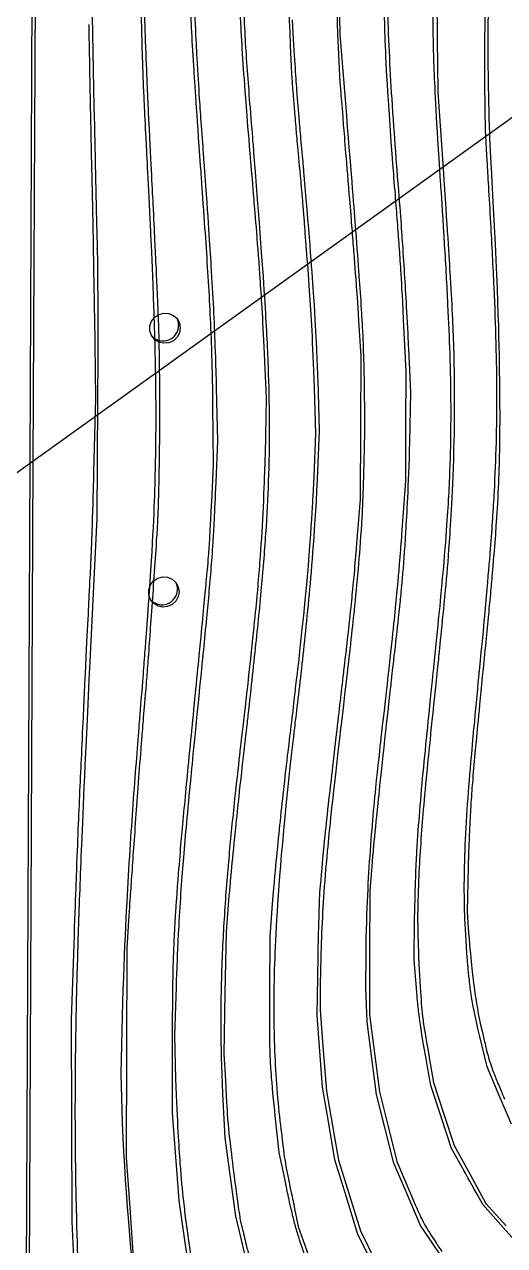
# Model space of a CAD drawing. Header units: millimetres. Extents: x -1640 to 0, y -1584 to 0.
# Drawn here: x -1219.9 to -1118.4, y -1447.6 to -1189.4 of the extents above; entities that cross this region are included whole.
import ezdxf

# ---------------------------------------------------------------- set-up
doc = ezdxf.new("R2010")
doc.units = ezdxf.units.MM
doc.header["$PDSIZE"] = -1

msp = doc.modelspace()

# ---------------------------------------------------------------- linework, layer by layer
at = {"color": 7, "linetype": 'Continuous'}
for p, q in [((-1639.34, -1584.03), (-797.39, -979.77)), ((-1218.66, -1281.91), (-1217.31, -991.31)), ((-1216.72, -991.31), (-1218.07, -1281.9)), ((-1153.35, -1179.85), (-1153.23, -1191.48)), ((-1132.73, -1181.28), (-1132.61, -1192.48)), ((-1205.66, -1182.67), (-1205.16, -1206.81)), ((-1122.57, -1196.98), (-1122.52, -1184.91)), ((-1153.23, -1191.48), (-1151.83, -1208.62)), ((-1132.61, -1192.48), (-1132.5, -1203.68)), ((-1132.5, -1203.68), (-1131.39, -1219.8)), ((-1204.76, -1268.46), (-1205.01, -1251.16)), ((-1148.7, -1259.48), (-1149.17, -1252.07)), ((-1139.18, -1262.7), (-1139.72, -1251.86)), ((-1148.78, -1274.6), (-1148.7, -1259.48)), ((-1168.71, -1268.37), (-1169.02, -1260.59)), ((-1138.55, -1260.78), (-1138.24, -1267.17)), ((-1157.88, -1264.66), (-1157.58, -1275.22)), ((-1139.23, -1274.29), (-1139.18, -1262.7)), ((-1179.31, -1266.19), (-1179.06, -1277.38)), ((-1158.3, -1275.91), (-1158.53, -1266.17)), ((-1138.24, -1267.17), (-1138.46, -1277.65)), ((-1205.17, -1284.03), (-1204.76, -1268.46)), ((-1204.4, -1269.04), (-1204.53, -1293.77)), ((-1179.91, -1282.41), (-1180.02, -1269.73)), ((-1168.94, -1280.22), (-1168.71, -1268.37)), ((-1157.58, -1275.22), (-1157.97, -1285.6)), ((-1148.87, -1289.73), (-1148.78, -1274.6)), ((-1139.28, -1285.88), (-1139.23, -1274.29)), ((-1179.06, -1277.38), (-1179.41, -1286.12)), ((-1158.63, -1284.93), (-1158.3, -1275.91)), ((-1220.01, -1572.5), (-1218.66, -1281.91)), ((-1218.07, -1281.9), (-1219.42, -1572.49)), ((-1218.66, -1281.91), (-1218.07, -1281.9)), ((-1180.29, -1290.38), (-1179.91, -1282.41)), ((-1140.07, -1297.2), (-1139.28, -1285.88)), ((-1149.4, -1296.57), (-1148.87, -1289.73)), ((-1204.53, -1293.77), (-1206.04, -1324.04)), ((-1146.46, -1367.35), (-1146.87, -1372.59)), ((-1126.09, -1367.48), (-1126.31, -1376.94)), ((-1146.87, -1372.59), (-1146.9, -1385.68)), ((-1176.63, -1373.62), (-1177.25, -1381.2)), ((-1167.93, -1382.22), (-1167.42, -1375.37)), ((-1197.78, -1377.72), (-1198.19, -1384.71)), ((-1137.46, -1387.29), (-1137.39, -1378.27)), ((-1126.31, -1376.94), (-1125.99, -1381.59)), ((-1177.25, -1381.2), (-1177.48, -1394.14)), ((-1168.01, -1394.15), (-1167.93, -1382.22)), ((-1198.19, -1384.71), (-1198.28, -1406.82)), ((-1146.9, -1385.68), (-1146.92, -1398.77)), ((-1209.91, -1399.72), (-1209.52, -1387.93)), ((-1158.03, -1398.94), (-1157.8, -1386.57)), ((-1137.02, -1393.1), (-1137.46, -1387.29)), ((-1157.33, -1391.37), (-1157.36, -1397.77)), ((-1187.82, -1392.84), (-1188.15, -1403.17)), ((-1177.48, -1394.14), (-1177.72, -1407.09)), ((-1147.41, -1400.23), (-1147.68, -1392.97)), ((-1199.41, -1411.2), (-1199.16, -1399.05)), ((-1157.44, -1406.49), (-1158.03, -1398.94)), ((-1157.36, -1397.77), (-1156.7, -1406.34)), ((-1146.92, -1398.77), (-1145.88, -1406.9)), ((-1209.84, -1421.1), (-1209.91, -1399.72)), ((-1146.43, -1407.93), (-1147.41, -1400.23)), ((-1188.6, -1419.47), (-1188.57, -1404.2)), ((-1188.15, -1403.17), (-1187.93, -1412.33)), ((-1122.08, -1409.74), (-1123.63, -1403.37)), ((-1198.28, -1406.82), (-1198.36, -1428.92)), ((-1177.72, -1407.09), (-1177.4, -1412.61)), ((-1156.86, -1414.05), (-1157.44, -1406.49)), ((-1156.7, -1406.34), (-1156.03, -1414.91)), ((-1145.88, -1406.9), (-1144.83, -1415.03)), ((-1145.45, -1415.62), (-1146.43, -1407.93)), ((-1134.29, -1407.89), (-1133.4, -1413.11)), ((-1119.52, -1415.81), (-1122.08, -1409.74)), ((-1199.11, -1421.52), (-1199.41, -1411.2)), ((-1133.99, -1413.7), (-1134.69, -1409.79)), ((-1155.55, -1421.74), (-1156.86, -1414.05)), ((-1156.03, -1414.91), (-1154.75, -1422.22)), ((-1131.8, -1420.36), (-1133.99, -1413.7)), ((-1133.4, -1413.11), (-1131.22, -1419.77)), ((-1177.41, -1424.78), (-1177.96, -1415.45)), ((-1143.62, -1422.86), (-1145.45, -1415.62)), ((-1144.83, -1415.03), (-1142.99, -1422.42)), ((-1116.96, -1421.88), (-1119.52, -1415.81)), ((-1187.89, -1428.77), (-1188.6, -1419.47)), ((-1131.22, -1419.77), (-1129.03, -1426.43)), ((-1209.76, -1442.48), (-1209.84, -1421.1)), ((-1166.01, -1427.86), (-1166.84, -1420.16)), ((-1154.24, -1429.42), (-1155.55, -1421.74)), ((-1154.75, -1422.22), (-1153.46, -1429.53)), ((-1142.99, -1422.42), (-1141.14, -1429.81)), ((-1129.6, -1427.02), (-1131.8, -1420.36)), ((-1176.29, -1433.08), (-1177.41, -1424.78)), ((-1141.79, -1430.11), (-1143.62, -1422.86)), ((-1127.51, -1430.77), (-1129.6, -1427.02)), ((-1129.03, -1426.43), (-1125.69, -1432.54)), ((-1198.36, -1428.92), (-1197.61, -1439.53)), ((-1187.18, -1438.06), (-1187.89, -1428.77)), ((-1164.72, -1434.09), (-1166.01, -1427.86)), ((-1151.81, -1437.33), (-1154.24, -1429.42)), ((-1153.46, -1429.53), (-1151.16, -1437)), ((-1138.99, -1436.7), (-1141.79, -1430.11)), ((-1141.14, -1429.81), (-1138.56, -1435.91)), ((-1125.69, -1432.54), (-1122.34, -1438.65)), ((-1175.16, -1441.37), (-1176.29, -1433.08)), ((-1185.87, -1446.92), (-1187.18, -1438.06)), ((-1149.38, -1445.24), (-1151.81, -1437.33)), ((-1151.16, -1437), (-1148.86, -1444.47)), ((-1136.19, -1443.29), (-1138.99, -1436.7)), ((-1123, -1438.91), (-1124.21, -1436.71)), ((-1197.61, -1439.53), (-1196.85, -1450.13)), ((-1162.83, -1439.44), (-1162, -1443.5)), ((-1118.68, -1443.76), (-1123, -1438.91)), ((-1122.34, -1438.65), (-1118.08, -1443.41)), ((-1209.22, -1454.6), (-1209.76, -1442.48)), ((-1173.3, -1449.34), (-1175.16, -1441.37)), ((-1132.16, -1449.25), (-1136.19, -1443.29)), ((-1162, -1443.5), (-1159.2, -1451.4)), ((-1146.08, -1451.79), (-1149.38, -1445.24)), ((-1148.86, -1444.47), (-1145.52, -1451.25)), ((-1114.35, -1448.6), (-1118.68, -1443.76)), ((-1184.56, -1455.77), (-1185.87, -1446.92))]:
    msp.add_line(p, q, dxfattribs=at)
at = {"color": 7, "linetype": 'Continuous', "lineweight": 25, "flags": 128}
for points in [[(-1186.92, -1253.54), (-1187.1, -1254.59), (-1187.61, -1255.52), (-1188.39, -1256.25), (-1189.37, -1256.69), (-1190.43, -1256.79), (-1191.46, -1256.54), (-1192.34, -1255.98), (-1192.99, -1255.16), (-1193.33, -1254.17), (-1193.33, -1253.11), (-1192.98, -1252.11), (-1192.32, -1251.27), (-1191.43, -1250.68), (-1190.4, -1250.4), (-1189.34, -1250.47), (-1188.37, -1250.88), (-1187.59, -1251.58), (-1187.09, -1252.5), (-1186.92, -1253.54)], [(-1187.67, -1251.48), (-1187.44, -1252.01), (-1187.27, -1253.04)], [(-1187.18, -1309.32), (-1187.36, -1310.36), (-1187.87, -1311.3), (-1188.65, -1312.03), (-1189.63, -1312.46), (-1190.68, -1312.57), (-1191.71, -1312.32), (-1192.6, -1311.76), (-1193.25, -1310.94), (-1193.59, -1309.95), (-1193.58, -1308.89), (-1193.24, -1307.89), (-1192.58, -1307.04), (-1191.69, -1306.45), (-1190.66, -1306.18), (-1189.6, -1306.25), (-1188.63, -1306.66), (-1187.85, -1307.36), (-1187.35, -1308.28), (-1187.18, -1309.32)], [(-1187.93, -1307.26), (-1187.7, -1307.79), (-1187.53, -1308.82)]]:
    msp.add_lwpolyline(points, dxfattribs=at)
at = {"color": 7, "linetype": 'Continuous', "lineweight": 25}
for centre in [(-1190.53, -1253.03), (-1190.79, -1308.81)]:
    msp.add_arc(centre, 3.26, 221.7226, 359.801, dxfattribs=at)
at = {"color": 7, "linetype": 'Continuous'}
for points, knots in [([(-1194.71, -1202.14), (-1195.5, -1178.64), (-1195.47, -1156.63), (-1194.86, -1140.42), (-1193.75, -1125.19), (-1194.16, -1130.26), (-1193.75, -1125.19)], [0, 0, 0, 0, 0.305576, 0.591407, 0.801944, 1, 1, 1, 1]), ([(-1163.33, -1199.92), (-1164.2, -1182.62), (-1164.25, -1167.16), (-1163.72, -1155.97), (-1162.69, -1145.38), (-1163.07, -1148.91), (-1162.69, -1145.38)], [0, 0, 0, 0, 0.3174314, 0.6006248, 0.8054649, 1, 1, 1, 1]), ([(-1153.23, -1200.21), (-1154.09, -1183.17), (-1153.87, -1167.05), (-1152.95, -1155.26), (-1151.37, -1144.39), (-1151.95, -1148.01), (-1151.37, -1144.39)], [0, 0, 0, 0, 0.3052929, 0.5932416, 0.8043887, 1, 1, 1, 1]), ([(-1141.64, -1158.67), (-1142.63, -1167.68), (-1143.13, -1176.72), (-1143.14, -1186.77), (-1142.8, -1195.99), (-1142.15, -1206.9), (-1141.18, -1219.95), (-1141.51, -1215.6), (-1141.18, -1219.95)], [0, 0, 0, 0, 0.147227, 0.294557, 0.458117, 0.608504, 0.786576, 1, 1, 1, 1]), ([(-1142.16, -1216.77), (-1143.19, -1202.5), (-1143.77, -1190.59), (-1143.9, -1180.38), (-1143.49, -1169.69), (-1142.47, -1159.47), (-1142.86, -1162.88), (-1142.47, -1159.47)], [0, 0, 0, 0, 0.249398, 0.457404, 0.635206, 0.82138, 1, 1, 1, 1]), ([(-1182.62, -1219.27), (-1183.47, -1207.42), (-1184.09, -1198.12), (-1184.52, -1190.64), (-1184.78, -1184.28), (-1184.91, -1178.01), (-1184.92, -1171.35), (-1184.85, -1163.45), (-1184.88, -1166.08), (-1184.85, -1163.45)], [0, 0, 0, 0, 0.212689, 0.379583, 0.513576, 0.627579, 0.739658, 0.858852, 1, 1, 1, 1]), ([(-1173.81, -1172.45), (-1173.72, -1180.01), (-1173.54, -1186.58), (-1173.19, -1193.38), (-1172.76, -1199.68), (-1172.16, -1207.47), (-1171.35, -1217.35), (-1171.62, -1214.06), (-1171.35, -1217.35)], [0, 0, 0, 0, 0.168001, 0.313965, 0.465238, 0.605647, 0.779486, 1, 1, 1, 1]), ([(-1132.08, -1219.96), (-1132.86, -1207.81), (-1133.33, -1198.19), (-1133.52, -1190.36), (-1133.4, -1182.4), (-1132.92, -1174.65), (-1133.1, -1177.23), (-1132.92, -1174.65)], [0, 0, 0, 0, 0.268555, 0.480999, 0.653839, 0.829273, 1, 1, 1, 1]), ([(-1194.77, -1177.77), (-1194.58, -1185.47), (-1194.28, -1194.41), (-1194, -1201.41), (-1193.71, -1207.65), (-1193.81, -1205.57), (-1193.71, -1207.65)], [0, 0, 0, 0, 0.257555, 0.556705, 0.790914, 1, 1, 1, 1]), ([(-1184.23, -1177.4), (-1183.89, -1187.69), (-1183.38, -1197.67), (-1183, -1203.71), (-1182.51, -1210.82), (-1181.88, -1219.4), (-1182.09, -1216.54), (-1181.88, -1219.4)], [0, 0, 0, 0, 0.244573, 0.482168, 0.625975, 0.795429, 1, 1, 1, 1]), ([(-1171.52, -1224.19), (-1172.49, -1212.69), (-1173.24, -1203.18), (-1173.8, -1195.17), (-1174.25, -1187), (-1174.53, -1179.44), (-1174.44, -1181.96), (-1174.53, -1179.44)], [0, 0, 0, 0, 0.257286, 0.469992, 0.648984, 0.831447, 1, 1, 1, 1]), ([(-1121.69, -1184.12), (-1121.82, -1185.4), (-1121.88, -1187.2), (-1121.94, -1191.77), (-1121.92, -1196.88), (-1121.85, -1202.49), (-1121.71, -1209.18), (-1121.5, -1215.16), (-1121.25, -1219.65), (-1121.34, -1218.15), (-1121.25, -1219.65)], [0, 0, 0, 0, 0.03607, 0.086663, 0.215216, 0.358974, 0.516734, 0.705009, 0.873303, 1, 1, 1, 1]), ([(-1205.5, -1224.41), (-1205.7, -1215.6), (-1205.89, -1206.33), (-1206.04, -1198.33), (-1206.21, -1189.37), (-1206.15, -1192.36), (-1206.21, -1189.37)], [0, 0, 0, 0, 0.251555, 0.516014, 0.744321, 1, 1, 1, 1]), ([(-1163.29, -1188.43), (-1162.84, -1196.43), (-1162.3, -1204.01), (-1161.92, -1208.67), (-1161.42, -1214.3), (-1160.79, -1221.26), (-1161, -1218.94), (-1160.79, -1221.26)], [0, 0, 0, 0, 0.243143, 0.47374, 0.61594, 0.787593, 1, 1, 1, 1]), ([(-1122.31, -1214.14), (-1122.44, -1210.76), (-1122.53, -1205.86), (-1122.57, -1196.98), (-1122.57, -1199.94), (-1122.57, -1196.98)], [0, 0, 0, 0, 0.196951, 0.482611, 1, 1, 1, 1]), ([(-1161.28, -1223.89), (-1161.94, -1216.84), (-1162.41, -1211.6), (-1162.75, -1207.62), (-1163.06, -1203.77), (-1163.33, -1199.92), (-1163.25, -1201.2), (-1163.33, -1199.92)], [0, 0, 0, 0, 0.2945, 0.51292, 0.679015, 0.839905, 1, 1, 1, 1]), ([(-1151.43, -1222.43), (-1152.02, -1215.18), (-1152.59, -1208.19), (-1152.96, -1203.55), (-1153.23, -1200.21), (-1153.14, -1201.32), (-1153.23, -1200.21)], [0, 0, 0, 0, 0.326449, 0.640917, 0.849566, 1, 1, 1, 1]), ([(-1193.35, -1229.03), (-1193.81, -1220.1), (-1194.23, -1211.62), (-1194.51, -1206.06), (-1194.71, -1202.14), (-1194.64, -1203.45), (-1194.71, -1202.14)], [0, 0, 0, 0, 0.331907, 0.647589, 0.854213, 1, 1, 1, 1]), ([(-1205.16, -1206.81), (-1204.92, -1217.86), (-1204.7, -1227.77), (-1204.56, -1233.84), (-1204.47, -1237.63), (-1204.5, -1236.36), (-1204.47, -1237.63)], [0, 0, 0, 0, 0.358608, 0.680224, 0.87694, 1, 1, 1, 1]), ([(-1193.71, -1207.65), (-1193.16, -1218.58), (-1192.71, -1227.46), (-1192.36, -1234.63), (-1192.08, -1240.39), (-1191.76, -1247.4), (-1191.54, -1252.99), (-1191.61, -1251.13), (-1191.54, -1252.99)], [0, 0, 0, 0, 0.241046, 0.4370285, 0.5950431, 0.7221861, 0.8766782, 1, 1, 1, 1]), ([(-1151.83, -1208.62), (-1150.73, -1222.14), (-1149.86, -1233.12), (-1149.19, -1241.98), (-1148.7, -1249.15), (-1148.35, -1255.07), (-1148.03, -1264.71), (-1148, -1274.44), (-1147.99, -1271.2), (-1148, -1274.44)], [0, 0, 0, 0, 0.205774, 0.37276, 0.507504, 0.616556, 0.706471, 0.852618, 1, 1, 1, 1]), ([(-1123.8, -1327.31), (-1122.37, -1312.55), (-1121.28, -1299.89), (-1120.52, -1288.63), (-1120.09, -1278.1), (-1119.96, -1267.63), (-1120.13, -1256.76), (-1120.58, -1244.64), (-1121.31, -1230.65), (-1122.31, -1214.14), (-1121.97, -1219.64), (-1122.31, -1214.14)], [0, 0, 0, 0, 0.130524, 0.242513, 0.341939, 0.434803, 0.527138, 0.623152, 0.730187, 0.853919, 1, 1, 1, 1]), ([(-1171.35, -1217.35), (-1169.95, -1234.93), (-1168.92, -1249.78), (-1168.29, -1262.66), (-1168.06, -1274.35), (-1168.24, -1285.61), (-1168.84, -1297), (-1169.86, -1309.44), (-1171.31, -1323.67), (-1173.21, -1340.41), (-1172.57, -1334.83), (-1173.21, -1340.41)], [0, 0, 0, 0, 0.14317, 0.263968, 0.368628, 0.463426, 0.554687, 0.64702, 0.748058, 0.86375, 1, 1, 1, 1]), ([(-1139.72, -1251.86), (-1140.01, -1246.16), (-1140.29, -1241.31), (-1140.64, -1236.2), (-1141.01, -1231.28), (-1141.5, -1224.98), (-1142.16, -1216.77), (-1141.94, -1219.5), (-1142.16, -1216.77)], [0, 0, 0, 0, 0.162221, 0.300327, 0.445895, 0.586076, 0.765673, 1, 1, 1, 1]), ([(-1180.02, -1269.73), (-1180.12, -1262.39), (-1180.34, -1255.32), (-1180.73, -1247.42), (-1181.18, -1239.93), (-1181.81, -1230.72), (-1182.62, -1219.27), (-1182.35, -1223.08), (-1182.62, -1219.27)], [0, 0, 0, 0, 0.145133, 0.285056, 0.441466, 0.590057, 0.772733, 1, 1, 1, 1]), ([(-1181.88, -1219.4), (-1181.05, -1230.91), (-1180.42, -1240.54), (-1179.95, -1248.83), (-1179.56, -1257.62), (-1179.31, -1266.19), (-1179.38, -1263.33), (-1179.31, -1266.19)], [0, 0, 0, 0, 0.246361, 0.452285, 0.629417, 0.817068, 1, 1, 1, 1]), ([(-1160.79, -1221.26), (-1159.58, -1235.41), (-1158.67, -1248.01), (-1158.18, -1256.81), (-1157.88, -1264.66), (-1157.97, -1262.04), (-1157.88, -1264.66)], [0, 0, 0, 0, 0.326639, 0.616942, 0.819619, 1, 1, 1, 1]), ([(-1141.18, -1219.95), (-1140.49, -1228.69), (-1139.97, -1235.86), (-1139.54, -1242.41), (-1139.07, -1250.6), (-1138.55, -1260.78), (-1138.72, -1257.39), (-1138.55, -1260.78)], [0, 0, 0, 0, 0.214331, 0.3901155, 0.5504503, 0.7510043, 1, 1, 1, 1]), ([(-1133.03, -1322.5), (-1131.47, -1307.09), (-1130.39, -1293.91), (-1129.79, -1281.88), (-1129.65, -1269.88), (-1129.85, -1259.74), (-1130.33, -1248.4), (-1131.07, -1235.32), (-1132.08, -1219.96), (-1131.73, -1225.08), (-1132.08, -1219.96)], [0, 0, 0, 0, 0.150531, 0.278962, 0.396139, 0.512988, 0.611705, 0.722274, 0.849959, 1, 1, 1, 1]), ([(-1131.39, -1219.8), (-1130.52, -1232.69), (-1129.87, -1242.91), (-1129.42, -1251.11), (-1129.14, -1257.92), (-1128.98, -1267.3), (-1129.08, -1277.21), (-1129.03, -1273.91), (-1129.08, -1277.21)], [0, 0, 0, 0, 0.224731, 0.403091, 0.546026, 0.664492, 0.827611, 1, 1, 1, 1]), ([(-1121.25, -1219.65), (-1119.83, -1244.02), (-1119.33, -1267.97), (-1119.44, -1279.53), (-1119.82, -1289.96), (-1120.46, -1298.9), (-1120.22, -1295.92), (-1120.46, -1298.9)], [0, 0, 0, 0, 0.308, 0.610104, 0.755803, 0.887202, 1, 1, 1, 1]), ([(-1149.17, -1252.07), (-1149.45, -1247.82), (-1149.7, -1244.14), (-1150.02, -1239.99), (-1150.35, -1235.74), (-1150.81, -1230.05), (-1151.43, -1222.43), (-1151.23, -1224.97), (-1151.43, -1222.43)], [0, 0, 0, 0, 0.143275, 0.267323, 0.407124, 0.550806, 0.742776, 1, 1, 1, 1]), ([(-1205.01, -1251.16), (-1205.15, -1242.78), (-1205.29, -1234.44), (-1205.4, -1228.73), (-1205.5, -1224.41), (-1205.47, -1225.85), (-1205.5, -1224.41)], [0, 0, 0, 0, 0.313274, 0.624814, 0.838351, 1, 1, 1, 1]), ([(-1169.02, -1260.59), (-1169.44, -1252.01), (-1170.06, -1242.36), (-1170.71, -1233.8), (-1171.52, -1224.19), (-1171.24, -1227.39), (-1171.52, -1224.19)], [0, 0, 0, 0, 0.235367, 0.50026, 0.735559, 1, 1, 1, 1]), ([(-1158.53, -1266.17), (-1158.92, -1256.24), (-1159.64, -1244.26), (-1161.28, -1223.89), (-1160.71, -1230.68), (-1161.28, -1223.89)], [0, 0, 0, 0, 0.234448, 0.517527, 1, 1, 1, 1]), ([(-1193.44, -1309.45), (-1192.57, -1296.52), (-1192.09, -1283.47), (-1192, -1269.56), (-1192.21, -1257.53), (-1192.66, -1244.14), (-1193.35, -1229.03), (-1193.11, -1234.06), (-1193.35, -1229.03)], [0, 0, 0, 0, 0.160869, 0.322973, 0.495802, 0.645296, 0.811842, 1, 1, 1, 1]), ([(-1204.47, -1237.63), (-1204.41, -1240.71), (-1204.38, -1245.55), (-1204.36, -1251.71), (-1204.37, -1260.1), (-1204.4, -1269.04), (-1204.39, -1266.06), (-1204.4, -1269.04)], [0, 0, 0, 0, 0.098129, 0.252179, 0.448496, 0.715556, 1, 1, 1, 1]), ([(-1191.54, -1252.99), (-1191.37, -1259.91), (-1191.31, -1268.3), (-1191.33, -1277.18), (-1191.42, -1283.86), (-1191.55, -1289.78), (-1191.74, -1294.45), (-1191.67, -1292.89), (-1191.74, -1294.45)], [0, 0, 0, 0, 0.166959, 0.369306, 0.583505, 0.744779, 0.887413, 1, 1, 1, 1]), ([(-1148, -1274.44), (-1148.13, -1284.59), (-1148.51, -1293.87), (-1149.27, -1304.03), (-1149.96, -1311.15), (-1150.87, -1319.53), (-1152.02, -1329.56), (-1153.43, -1341.57), (-1152.96, -1337.57), (-1153.43, -1341.57)], [0, 0, 0, 0, 0.150795, 0.288691, 0.439933, 0.545925, 0.671033, 0.82061, 1, 1, 1, 1]), ([(-1138.46, -1277.65), (-1138.79, -1287.63), (-1139.37, -1298.07), (-1139.94, -1305.8), (-1140.58, -1312.44), (-1140.36, -1310.22), (-1140.58, -1312.44)], [0, 0, 0, 0, 0.2865632, 0.5867734, 0.8089029, 1, 1, 1, 1]), ([(-1129.08, -1277.21), (-1129.44, -1288.76), (-1130.17, -1300.4), (-1130.77, -1307.4), (-1131.56, -1315.52), (-1132.55, -1325.11), (-1132.21, -1321.91), (-1132.55, -1325.11)], [0, 0, 0, 0, 0.240614, 0.483408, 0.629704, 0.799306, 1, 1, 1, 1]), ([(-1173.96, -1340.57), (-1172.23, -1325.74), (-1170.93, -1313.31), (-1169.99, -1302.59), (-1169.29, -1291.23), (-1168.94, -1280.22), (-1169.03, -1283.89), (-1168.94, -1280.22)], [0, 0, 0, 0, 0.246233, 0.452538, 0.630144, 0.817945, 1, 1, 1, 1]), ([(-1205.73, -1301.78), (-1205.63, -1299.31), (-1205.47, -1294.47), (-1205.32, -1289.53), (-1205.17, -1284.03), (-1205.22, -1285.86), (-1205.17, -1284.03)], [0, 0, 0, 0, 0.1391, 0.411932, 0.690093, 1, 1, 1, 1]), ([(-1157.97, -1285.6), (-1158.68, -1298.42), (-1159.96, -1313.15), (-1161.45, -1326.92), (-1163.43, -1343.32), (-1162.75, -1337.86), (-1163.43, -1343.32)], [0, 0, 0, 0, 0.221539, 0.476581, 0.715368, 1, 1, 1, 1]), ([(-1161.9, -1324.25), (-1160.51, -1311.79), (-1159.54, -1300.96), (-1158.63, -1284.93), (-1158.89, -1290.28), (-1158.63, -1284.93)], [0, 0, 0, 0, 0.317538, 0.592811, 1, 1, 1, 1]), ([(-1179.41, -1286.12), (-1179.71, -1293.02), (-1180.04, -1298.96), (-1180.48, -1304.92), (-1180.95, -1310.28), (-1181.57, -1316.76), (-1182.37, -1324.85), (-1182.1, -1322.15), (-1182.37, -1324.85)], [0, 0, 0, 0, 0.178036, 0.331124, 0.485096, 0.62353, 0.790992, 1, 1, 1, 1]), ([(-1180.8, -1299.95), (-1180.71, -1298.48), (-1180.56, -1295.84), (-1180.29, -1290.38), (-1180.38, -1292.2), (-1180.29, -1290.38)], [0, 0, 0, 0, 0.153885, 0.430003, 1, 1, 1, 1]), ([(-1191.74, -1294.45), (-1191.99, -1298.56), (-1192.37, -1304.38), (-1192.84, -1311.12), (-1193.33, -1318.03), (-1193.74, -1323.63), (-1194.09, -1328.22), (-1194.3, -1330.78), (-1194.43, -1332.15), (-1194.39, -1331.7), (-1194.43, -1332.15)], [0, 0, 0, 0, 0.1090804, 0.2633024, 0.4422071, 0.6253331, 0.7737268, 0.8955998, 0.9636695, 1, 1, 1, 1]), ([(-1152.05, -1323.66), (-1151.12, -1315.52), (-1150.41, -1308.62), (-1149.91, -1303.06), (-1149.4, -1296.57), (-1149.56, -1298.73), (-1149.4, -1296.57)], [0, 0, 0, 0, 0.3008392, 0.5558817, 0.7609421, 1, 1, 1, 1]), ([(-1144.05, -1336.63), (-1142.67, -1324.85), (-1141.43, -1313), (-1140.64, -1304.44), (-1140.07, -1297.2), (-1140.25, -1299.61), (-1140.07, -1297.2)], [0, 0, 0, 0, 0.299203, 0.599772, 0.816617, 1, 1, 1, 1]), ([(-1181.12, -1304.03), (-1180.93, -1301.55), (-1180.8, -1299.95), (-1180.84, -1300.48), (-1180.8, -1299.95)], [0, 0, 0, 0, 0.60868, 1, 1, 1, 1]), ([(-1120.46, -1298.9), (-1120.69, -1301.55), (-1120.93, -1304.58), (-1120.85, -1303.57), (-1120.93, -1304.58)], [0, 0, 0, 0, 0.466257, 1, 1, 1, 1]), ([(-1207.17, -1330.89), (-1206.6, -1319.08), (-1206.12, -1309.41), (-1205.86, -1304.19), (-1205.73, -1301.78), (-1205.78, -1302.59), (-1205.73, -1301.78)], [0, 0, 0, 0, 0.405828, 0.737937, 0.917133, 1, 1, 1, 1]), ([(-1184.05, -1334.32), (-1183.23, -1326), (-1182.5, -1318.44), (-1181.88, -1312.05), (-1181.36, -1306.6), (-1181.13, -1304.03), (-1181.2, -1304.89), (-1181.13, -1304.03)], [0, 0, 0, 0, 0.274831, 0.524479, 0.735284, 0.915285, 1, 1, 1, 1]), ([(-1120.93, -1304.58), (-1121.11, -1306.65), (-1121.42, -1310.07), (-1121.84, -1314.52), (-1122.44, -1320.66), (-1123.09, -1327.3), (-1122.87, -1325.09), (-1123.09, -1327.3)], [0, 0, 0, 0, 0.091262, 0.241599, 0.437355, 0.707798, 1, 1, 1, 1]), ([(-1194.08, -1318.19), (-1193.65, -1312.24), (-1193.44, -1309.45), (-1193.51, -1310.38), (-1193.44, -1309.45)], [0, 0, 0, 0, 0.680312, 1, 1, 1, 1]), ([(-1140.58, -1312.44), (-1140.97, -1315.95), (-1141.54, -1320.95), (-1142.56, -1329.92), (-1142.22, -1326.93), (-1142.56, -1329.92)], [0, 0, 0, 0, 0.200699, 0.487224, 1, 1, 1, 1]), ([(-1195.01, -1330.42), (-1194.77, -1327.42), (-1194.49, -1323.8), (-1194.08, -1318.19), (-1194.22, -1320.06), (-1194.08, -1318.19)], [0, 0, 0, 0, 0.244751, 0.541066, 1, 1, 1, 1]), ([(-1206.04, -1324.04), (-1207.06, -1345.02), (-1207.87, -1363.57), (-1208.48, -1380.04), (-1208.91, -1394.8), (-1209.15, -1408.21), (-1209.21, -1424.33), (-1208.98, -1439.57), (-1208.47, -1454.75), (-1208.66, -1449.69), (-1208.47, -1454.75)], [0, 0, 0, 0, 0.160535, 0.302407, 0.428392, 0.541267, 0.643815, 0.767131, 0.883773, 1, 1, 1, 1]), ([(-1163.1, -1334.53), (-1162.84, -1332.23), (-1162.49, -1329.23), (-1161.9, -1324.25), (-1162.1, -1325.91), (-1161.9, -1324.25)], [0, 0, 0, 0, 0.223457, 0.515039, 1, 1, 1, 1]), ([(-1156.78, -1365.76), (-1156.41, -1361.86), (-1155.82, -1356.24), (-1154.99, -1348.82), (-1153.7, -1337.64), (-1152.05, -1323.66), (-1152.6, -1328.32), (-1152.05, -1323.66)], [0, 0, 0, 0, 0.092683, 0.226001, 0.402196, 0.667938, 1, 1, 1, 1]), ([(-1137.39, -1378.27), (-1137.27, -1371.08), (-1136.93, -1363.77), (-1136.29, -1355.14), (-1135.51, -1346.62), (-1134.44, -1335.94), (-1133.03, -1322.5), (-1133.5, -1326.98), (-1133.03, -1322.5)], [0, 0, 0, 0, 0.128637, 0.259404, 0.414215, 0.566986, 0.758719, 1, 1, 1, 1]), ([(-1182.37, -1324.85), (-1183.68, -1337.95), (-1184.75, -1348.76), (-1185.59, -1357.66), (-1186.25, -1365.06), (-1186.75, -1371.34), (-1187.4, -1381.97), (-1187.82, -1392.84), (-1187.7, -1389.22), (-1187.82, -1392.84)], [0, 0, 0, 0, 0.192972, 0.352058, 0.483082, 0.591871, 0.684255, 0.840407, 1, 1, 1, 1]), ([(-1132.55, -1325.11), (-1133.85, -1337.57), (-1134.86, -1347.67), (-1135.62, -1355.85), (-1136.16, -1362.55), (-1136.63, -1371.13), (-1136.78, -1378.82), (-1136.75, -1376.26), (-1136.78, -1378.82)], [0, 0, 0, 0, 0.2322579, 0.420538, 0.5729609, 0.6976564, 0.8571762, 1, 1, 1, 1]), ([(-1126.24, -1387.26), (-1126.83, -1379.1), (-1126.99, -1370.76), (-1126.67, -1361.16), (-1126.06, -1352.03), (-1125.11, -1340.92), (-1123.8, -1327.31), (-1124.25, -1331.85), (-1123.8, -1327.31)], [0, 0, 0, 0, 0.136434, 0.275342, 0.435165, 0.587398, 0.772744, 1, 1, 1, 1]), ([(-1123.09, -1327.3), (-1123.98, -1336.29), (-1124.66, -1343.46), (-1125.16, -1349.24), (-1125.52, -1354.04), (-1125.88, -1360.63), (-1126.09, -1367.48), (-1126.03, -1365.2), (-1126.09, -1367.48)], [0, 0, 0, 0, 0.224071, 0.402767, 0.54658, 0.666013, 0.829723, 1, 1, 1, 1]), ([(-1209.52, -1387.93), (-1209.11, -1376.22), (-1208.76, -1366.57), (-1208.39, -1357.58), (-1208.06, -1350.05), (-1207.66, -1341.38), (-1207.17, -1330.89), (-1207.33, -1334.39), (-1207.17, -1330.89)], [0, 0, 0, 0, 0.205309, 0.374477, 0.532153, 0.664038, 0.816001, 1, 1, 1, 1]), ([(-1199.16, -1399.05), (-1198.65, -1383.25), (-1197.68, -1365.58), (-1196.54, -1349.41), (-1195.01, -1330.42), (-1195.53, -1336.75), (-1195.01, -1330.42)], [0, 0, 0, 0, 0.229958, 0.48731, 0.723075, 1, 1, 1, 1]), ([(-1194.43, -1332.15), (-1194.56, -1333.48), (-1194.77, -1336.11), (-1195.25, -1342.28), (-1195.77, -1349.19), (-1196.32, -1356.69), (-1196.8, -1363.32), (-1197.22, -1369.37), (-1197.56, -1374.34), (-1197.78, -1377.72), (-1197.71, -1376.59), (-1197.78, -1377.72)], [0, 0, 0, 0, 0.029156, 0.086981, 0.22242, 0.374031, 0.538633, 0.684078, 0.816733, 0.92568, 1, 1, 1, 1]), ([(-1142.55, -1329.92), (-1144.06, -1343.36), (-1145.28, -1354.9), (-1146, -1362.14), (-1146.46, -1367.35), (-1146.31, -1365.61), (-1146.46, -1367.35)], [0, 0, 0, 0, 0.359393, 0.667734, 0.860881, 1, 1, 1, 1]), ([(-1187.73, -1374.95), (-1187.37, -1369.91), (-1186.96, -1364.92), (-1186.43, -1358.89), (-1185.84, -1352.72), (-1185.07, -1344.71), (-1184.05, -1334.32), (-1184.39, -1337.79), (-1184.05, -1334.32)], [0, 0, 0, 0, 0.124094, 0.2468, 0.395026, 0.54692, 0.744228, 1, 1, 1, 1]), ([(-1164.15, -1343.27), (-1163.52, -1338.13), (-1163.1, -1334.53), (-1163.24, -1335.73), (-1163.1, -1334.53)], [0, 0, 0, 0, 0.588299, 1, 1, 1, 1]), ([(-1147.68, -1392.97), (-1147.71, -1380.23), (-1146.91, -1365.03), (-1145.73, -1351.48), (-1144.05, -1336.63), (-1144.64, -1341.58), (-1144.05, -1336.63)], [0, 0, 0, 0, 0.2257498, 0.495234, 0.7357669, 1, 1, 1, 1]), ([(-1177.96, -1415.45), (-1178.38, -1404.01), (-1178.29, -1391.89), (-1177.66, -1378.66), (-1176.79, -1367.2), (-1175.55, -1354.57), (-1173.96, -1340.57), (-1174.51, -1345.24), (-1173.96, -1340.57)], [0, 0, 0, 0, 0.1526561, 0.314198, 0.4906668, 0.643701, 0.8125282, 1, 1, 1, 1]), ([(-1173.21, -1340.41), (-1174.41, -1351), (-1175.44, -1360.84), (-1176.11, -1367.73), (-1176.63, -1373.62), (-1176.46, -1371.66), (-1176.63, -1373.62)], [0, 0, 0, 0, 0.319153, 0.615425, 0.822742, 1, 1, 1, 1]), ([(-1153.43, -1341.57), (-1154.86, -1353.97), (-1155.91, -1364.37), (-1156.65, -1373.28), (-1157.15, -1382.57), (-1157.33, -1391.37), (-1157.3, -1388.43), (-1157.33, -1391.37)], [0, 0, 0, 0, 0.249621, 0.458596, 0.637404, 0.823718, 1, 1, 1, 1]), ([(-1167.42, -1375.37), (-1167.02, -1370.49), (-1166.44, -1364.34), (-1165.76, -1357.58), (-1164.92, -1349.8), (-1164.15, -1343.27), (-1164.41, -1345.45), (-1164.15, -1343.27)], [0, 0, 0, 0, 0.151669, 0.343394, 0.553738, 0.79638, 1, 1, 1, 1]), ([(-1163.43, -1343.32), (-1165.66, -1363.96), (-1166.96, -1382.71), (-1167.34, -1399.52), (-1166.59, -1416.77), (-1164.54, -1431.18), (-1165.32, -1426.39), (-1164.54, -1431.18)], [0, 0, 0, 0, 0.234994, 0.447891, 0.638515, 0.834541, 1, 1, 1, 1]), ([(-1157.42, -1372.9), (-1157.31, -1371.76), (-1157.13, -1369.78), (-1156.78, -1365.76), (-1156.9, -1367.1), (-1156.78, -1365.76)], [0, 0, 0, 0, 0.1593545, 0.4366904, 1, 1, 1, 1]), ([(-1157.8, -1386.57), (-1157.68, -1381.12), (-1157.56, -1376.6), (-1157.47, -1373.89), (-1157.42, -1372.9), (-1157.44, -1373.23), (-1157.42, -1372.9)], [0, 0, 0, 0, 0.398882, 0.729436, 0.927207, 1, 1, 1, 1]), ([(-1188.57, -1404.2), (-1188.54, -1396.94), (-1188.47, -1391.14), (-1188.34, -1386.23), (-1188.1, -1380.83), (-1187.73, -1374.95), (-1187.86, -1376.91), (-1187.73, -1374.95)], [0, 0, 0, 0, 0.248183, 0.446438, 0.614139, 0.798942, 1, 1, 1, 1]), ([(-1136.78, -1378.82), (-1136.64, -1385.6), (-1136.26, -1393.02), (-1135.87, -1398.02), (-1135.46, -1401.22), (-1135.61, -1400.15), (-1135.46, -1401.22)], [0, 0, 0, 0, 0.30183, 0.632884, 0.856009, 1, 1, 1, 1]), ([(-1125.98, -1381.59), (-1125.46, -1387.97), (-1124.84, -1393.45), (-1123.71, -1399.88), (-1124.12, -1397.74), (-1123.71, -1399.88)], [0, 0, 0, 0, 0.34709, 0.646161, 1, 1, 1, 1]), ([(-1123.63, -1403.37), (-1124.75, -1398.56), (-1125.42, -1394.97), (-1125.81, -1391.77), (-1126.24, -1387.26), (-1126.1, -1388.77), (-1126.24, -1387.26)], [0, 0, 0, 0, 0.302282, 0.526144, 0.723036, 1, 1, 1, 1]), ([(-1166.84, -1420.16), (-1167.4, -1414.87), (-1167.75, -1410.68), (-1167.96, -1406.79), (-1168.04, -1401.49), (-1168.01, -1394.15), (-1168.03, -1396.59), (-1168.01, -1394.15)], [0, 0, 0, 0, 0.204323, 0.365652, 0.515138, 0.718599, 1, 1, 1, 1]), ([(-1134.69, -1409.79), (-1135.76, -1403.69), (-1136.41, -1399.38), (-1136.74, -1396.4), (-1137.02, -1393.1), (-1136.93, -1394.2), (-1137.02, -1393.1)], [0, 0, 0, 0, 0.367058, 0.626005, 0.803853, 1, 1, 1, 1]), ([(-1135.46, -1401.22), (-1135.25, -1402.36), (-1134.92, -1404.22), (-1134.29, -1407.89), (-1134.49, -1406.67), (-1134.29, -1407.89)], [0, 0, 0, 0, 0.1707918, 0.4506677, 1, 1, 1, 1]), ([(-1123.71, -1399.88), (-1122.83, -1403.57), (-1122.25, -1406.03), (-1122.45, -1405.21), (-1122.25, -1406.03)], [0, 0, 0, 0, 0.6007122, 1, 1, 1, 1]), ([(-1122.25, -1406.03), (-1121.7, -1408.22), (-1120.94, -1410.46), (-1119.94, -1412.94), (-1118.39, -1416.62), (-1118.91, -1415.4), (-1118.39, -1416.62)], [0, 0, 0, 0, 0.2000543, 0.4090311, 0.6458234, 1, 1, 1, 1]), ([(-1187.93, -1412.33), (-1187.56, -1421.92), (-1186.98, -1431.03), (-1186.38, -1437.47), (-1185.69, -1442.99), (-1185.94, -1441.15), (-1185.69, -1442.99)], [0, 0, 0, 0, 0.3118964, 0.6084968, 0.8189682, 1, 1, 1, 1]), ([(-1177.4, -1412.61), (-1177.11, -1417.85), (-1176.94, -1420.89), (-1177, -1419.88), (-1176.94, -1420.89)], [0, 0, 0, 0, 0.632943, 1, 1, 1, 1]), ([(-1196.2, -1460.74), (-1198.24, -1439.95), (-1199.11, -1421.52), (-1198.89, -1427.67), (-1199.11, -1421.52)], [0, 0, 0, 0, 0.53133, 1, 1, 1, 1]), ([(-1176.94, -1420.89), (-1176.66, -1423.82), (-1176.08, -1428.72), (-1175.37, -1434.29), (-1174.92, -1437.72), (-1174.52, -1440.5), (-1174.27, -1442.13), (-1174.19, -1442.53), (-1174.15, -1442.69), (-1174.17, -1442.64), (-1174.15, -1442.69)], [0, 0, 0, 0, 0.133674, 0.357916, 0.613532, 0.770664, 0.898647, 0.97365, 0.99235, 1, 1, 1, 1]), ([(-1164.54, -1431.18), (-1163.57, -1435.88), (-1162.83, -1439.44), (-1163.08, -1438.25), (-1162.83, -1439.44)], [0, 0, 0, 0, 0.568776, 1, 1, 1, 1]), ([(-1124.21, -1436.71), (-1125.9, -1433.67), (-1127.51, -1430.77), (-1126.97, -1431.73), (-1127.51, -1430.77)], [0, 0, 0, 0, 0.511852, 1, 1, 1, 1]), ([(-1159.68, -1452.19), (-1161.08, -1448.26), (-1162.06, -1445.34), (-1162.81, -1442.75), (-1163.64, -1439.21), (-1164.72, -1434.09), (-1164.36, -1435.8), (-1164.72, -1434.09)], [0, 0, 0, 0, 0.222271, 0.386077, 0.528995, 0.721982, 1, 1, 1, 1]), ([(-1138.56, -1435.91), (-1137.14, -1439.27), (-1136.15, -1441.49), (-1135.26, -1443.2), (-1133.88, -1445.43), (-1131.62, -1448.85), (-1132.38, -1447.71), (-1131.62, -1448.85)], [0, 0, 0, 0, 0.247689, 0.412713, 0.543727, 0.721359, 1, 1, 1, 1]), ([(-1185.69, -1442.99), (-1184.88, -1448.6), (-1184.39, -1451.98), (-1184.55, -1450.86), (-1184.39, -1451.98)], [0, 0, 0, 0, 0.624251, 1, 1, 1, 1]), ([(-1174.15, -1442.69), (-1174.1, -1442.86), (-1174.03, -1443.12), (-1173.85, -1443.84), (-1173.37, -1445.84), (-1172.15, -1450.93), (-1172.55, -1449.23), (-1172.15, -1450.93)], [0, 0, 0, 0, 0.0201907, 0.0519229, 0.1400751, 0.382607, 1, 1, 1, 1])]:
    msp.add_open_spline(points, degree=3, knots=knots, dxfattribs=at)
msp.add_point((-1218.36, -1281.9), dxfattribs=at)

doc.saveas('drawing.dxf')
